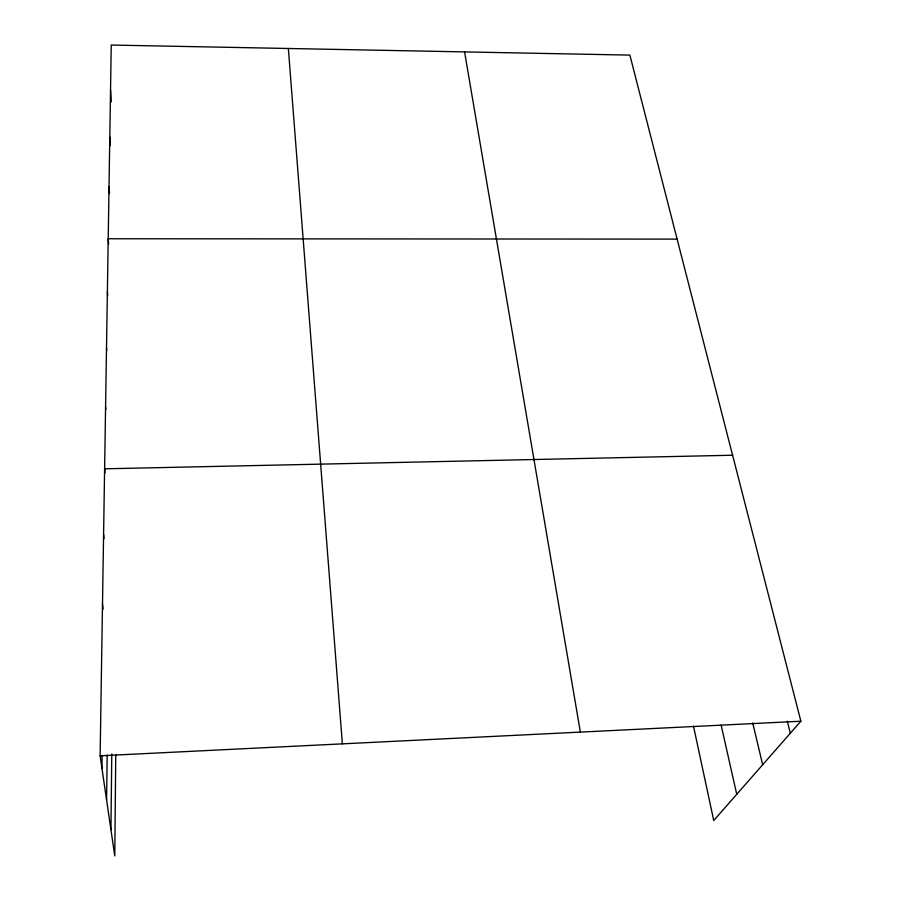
<?xml version="1.0" encoding="UTF-8"?>
<svg xmlns="http://www.w3.org/2000/svg" width="901" height="901" viewBox="0 0 901 901"><rect width="100%" height="100%" fill="white"/><g stroke="black" fill="none" stroke-linecap="round" stroke-linejoin="round"><path stroke-width="1.35" d="M115.745 754.689L114.776 855.95L100.124 755.815L111.24 45.05L629.878 55.107L800.876 721.217L713.738 820.529L693.5 726.195M110.936 829.731L111.78 753.979M106.588 799.987L107.174 755.117M101.914 768.057L102.106 755.432M100.124 755.815L800.876 721.217M732.592 455.23L104.617 468.813L105 472.732M677.113 239.114L108.21 238.754L108.616 244.182M787.283 721.16L790.312 733.245M752.718 722.951L762.663 764.769M721.149 725.147L736.736 794.322M464.578 51.898L580.368 732.108M102.5 603.952L103.097 609.121M103.592 534.462L104.02 538.561M105.586 406.666L105.834 409.392M106.509 347.775L106.746 350.579M107.388 291.879L107.692 295.855M288.354 48.485L342.38 743.854M109.032 186.71L109.517 193.614M109.798 137.189L110.373 145.613M110.541 90.032L111.307 101.903"/></g></svg>
